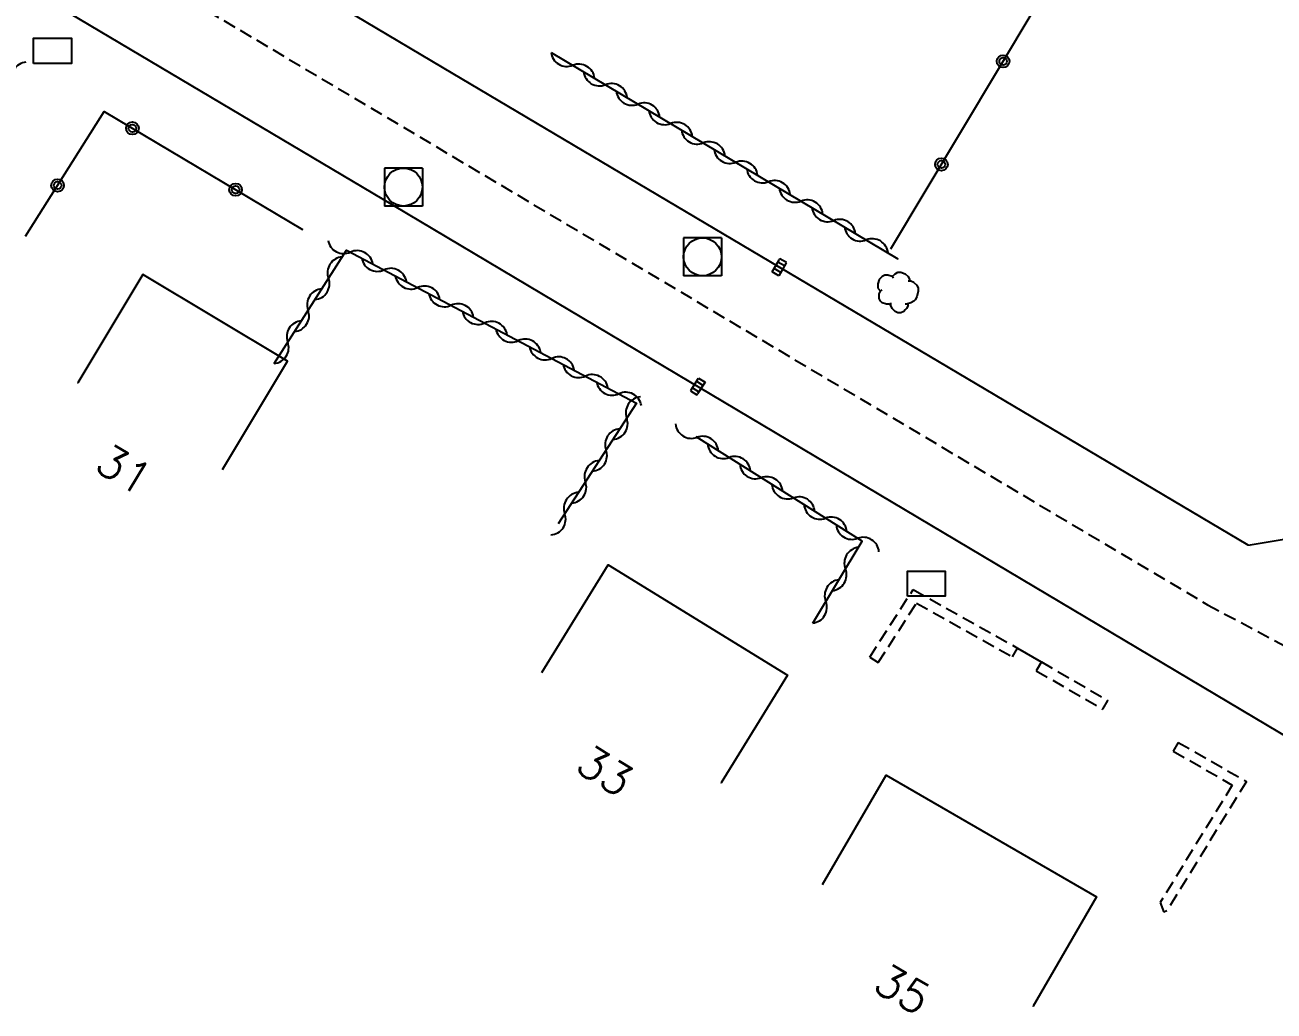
# Model space of a CAD drawing. Header units: millimetres. Extents: x 114000 to 119599, y 120000 to 124063.
# Drawn here: x 114859.5 to 114908.87, y 120312.23 to 120351.22 of the extents above; entities that cross this region are included whole.
import ezdxf
from ezdxf.enums import TextEntityAlignment as Align

# ---------------------------------------------------------------- set-up
doc = ezdxf.new("R2010")
doc.units = ezdxf.units.MM
doc.linetypes.add('DASHED', pattern=[0.75, 0.5, -0.25])
doc.layers.get('0').update_dxf_attribs({"linetype": 'CONTINUOUS'})
for name, color, linetype in [('W0001', 6, 'DASHED'), ('W0008', 7, 'CONTINUOUS'), ('W0100', 7, 'CONTINUOUS'), ('W0105', 7, 'CONTINUOUS'), ('W0112', 1, 'DASHED'), ('W0300', 7, 'CONTINUOUS'), ('W0310', 3, 'CONTINUOUS'), ('W0322', 7, 'CONTINUOUS'), ('W0400', 7, 'CONTINUOUS'), ('W0420', 7, 'CONTINUOUS'), ('W0991', 7, 'CONTINUOUS'), ('W1471', 7, 'CONTINUOUS')]:
    doc.layers.add(name, color=color, linetype=linetype)
doc.styles.get("Standard").update_dxf_attribs({"font": 'romans.shx', "width": 0.85})

# ---------------------------------------------------------------- blocks, each defined once
blk = doc.blocks.new('T1471')
at = {"color": 0, "linetype": 'Continuous', "flags": 128}
blk.add_lwpolyline([(-0.75, -0.5), (-0.75, 0.5), (0.75, 0.5), (0.75, -0.5), (-0.75, -0.5)], dxfattribs=at)
blk = doc.blocks.new('T420')
for p, q in [((0.75, 0.75), (-0.75, 0.75)), ((-0.75, 0.75), (-0.75, -0.75)), ((0.75, 0.75), (0.75, -0.75)), ((0.75, -0.75), (-0.75, -0.75))]:
    blk.add_line(p, q)
blk.add_ellipse((0, 0), major_axis=(-0.53, 0.53), ratio=1, start_param=3.926991, end_param=10.210176)
blk = doc.blocks.new('T400')
for p, q in [((-0.15, 0.3), (0.15, 0.3)), ((-0.15, -0.25), (-0.15, 0.3)), ((-0.15, 0.15), (0.15, 0.15)), ((-0.15, 0), (0.15, 0)), ((0.15, 0.3), (0.15, -0.25)), ((-0.15, -0.15), (0.15, -0.15)), ((-0.15, -0.25), (-0.15, -0.3)), ((-0.15, -0.3), (0.15, -0.3)), ((0.15, -0.3), (0.15, -0.25))]:
    blk.add_line(p, q)
blk = doc.blocks.new('T300')
for p, q in [((-0.8, 0.514), (-0.857, 0.343)), ((-0.686, 0.629), (-0.8, 0.514)), ((-0.571, 0.686), (-0.686, 0.629)), ((-0.457, 0.686), (-0.571, 0.686)), ((-0.286, 0.629), (-0.457, 0.686)), ((-0.286, 0.629), (-0.171, 0.743)), ((-0.229, 0.571), (-0.286, 0.629)), ((-0.171, 0.743), (-0.057, 0.8)), ((-0.057, 0.8), (0.057, 0.8)), ((0.057, 0.8), (0.229, 0.743)), ((0.229, 0.743), (0.343, 0.629)), ((0.343, 0.629), (0.4, 0.514)), ((0.4, 0.514), (0.4, 0.457)), ((-0.857, 0.343), (-0.857, 0.171)), ((-0.857, 0.171), (-0.743, 0.057)), ((-0.8, -0.057), (-0.743, 0.057)), ((-0.743, 0.057), (-0.686, 0.114)), ((0.457, 0.457), (0.343, 0.457)), ((0.571, 0.4), (0.457, 0.457)), ((0.571, 0.4), (0.686, 0.286)), ((0.686, 0.286), (0.743, 0.171)), ((0.743, 0.057), (0.686, -0.171)), ((0.743, 0.171), (0.743, 0.057)), ((-0.8, -0.171), (-0.8, -0.057)), ((-0.8, -0.229), (-0.8, -0.171)), ((-0.743, -0.343), (-0.8, -0.229)), ((-0.686, -0.4), (-0.743, -0.343)), ((-0.514, -0.457), (-0.686, -0.4)), ((-0.4, -0.457), (-0.514, -0.457)), ((-0.4, -0.457), (-0.343, -0.457)), ((-0.343, -0.457), (-0.343, -0.4)), ((-0.343, -0.514), (-0.343, -0.457)), ((0.286, -0.457), (0.229, -0.457)), ((0.457, -0.4), (0.286, -0.457)), ((0.343, -0.514), (0.343, -0.457)), ((0.571, -0.343), (0.457, -0.4)), ((0.629, -0.286), (0.571, -0.343)), ((0.686, -0.171), (0.629, -0.286)), ((-0.286, -0.629), (-0.343, -0.514)), ((-0.171, -0.743), (-0.286, -0.629)), ((-0.057, -0.8), (-0.171, -0.743)), ((0.057, -0.8), (-0.057, -0.8)), ((0.171, -0.743), (0.057, -0.8)), ((0.229, -0.686), (0.171, -0.743)), ((0.286, -0.629), (0.229, -0.686)), ((0.343, -0.514), (0.286, -0.629))]:
    blk.add_line(p, q)
blk = doc.blocks.new('t322o')
at = {"color": 0, "linetype": 'Continuous'}
for radius in [0.25, 0.15]:
    blk.add_circle((0, 0), radius, dxfattribs=at)
blk = doc.blocks.new('t310o')
at = {"color": 0, "linetype": 'Continuous'}
for centre, start, end in [((-0.5, 0.375), 216.8699, 323.1304), ((0.5, -0.375), 36.8699, 143.1303)]:
    blk.add_arc(centre, 0.625, start, end, dxfattribs=at)

msp = doc.modelspace()

# ---------------------------------------------------------------- linework, layer by layer
at = {"layer": 'W0001'}
msp.add_lwpolyline([(114775.802, 120405.787), (114906.242, 120328.29), (114924.054, 120318.803)], dxfattribs=at)
at = {"layer": 'W0008'}
for points in [[(114777.176, 120408.277), (114782.376, 120405.193), (114784.317, 120404.019), (114795.394, 120397.472), (114799.538, 120395.001), (114820.002, 120382.838), (114820.461, 120382.557), (114823.457, 120380.759), (114854.416, 120362.371), (114854.851, 120362.105), (114875.981, 120349.554), (114907.833, 120330.657), (114907.927, 120330.649)], [(114774.428, 120403.297), (114780.684, 120399.588), (114781.728, 120398.987), (114801.135, 120387.465), (114816.718, 120378.151), (114817.088, 120377.954), (114834.126, 120367.815), (114851.288, 120357.634), (114851.655, 120357.39), (114874.028, 120344.109), (114885.809, 120337.098), (114886.092, 120336.92), (114909.086, 120323.236), (114921.485, 120315.867), (114922.085, 120315.523), (114926.023, 120322.083), (114925.428, 120322.439), (114910.927, 120331.146), (114907.928, 120330.648)]]:
    msp.add_lwpolyline(points, dxfattribs=at)
at = {"layer": 'W0100'}
for points in [[(114867.303, 120333.637), (114869.872, 120337.927), (114864.158, 120341.35), (114861.589, 120337.06), (114861.589, 120337.06), (114861.589, 120337.06), (114861.589, 120337.06), (114861.589, 120337.06), (114861.589, 120337.06), (114861.589, 120337.06), (114861.589, 120337.06), (114861.589, 120337.06), (114861.589, 120337.06), (114861.589, 120337.06), (114861.589, 120337.06), (114861.589, 120337.06), (114861.589, 120337.06), (114861.589, 120337.06), (114861.589, 120337.06), (114861.589, 120337.06), (114861.589, 120337.06), (114861.589, 120337.06), (114861.589, 120337.06), (114861.589, 120337.06), (114861.589, 120337.06), (114861.589, 120337.06), (114861.589, 120337.06), (114861.589, 120337.06), (114861.589, 120337.06), (114861.589, 120337.06), (114861.589, 120337.06), (114861.589, 120337.06), (114861.589, 120337.06), (114861.589, 120337.06), (114861.589, 120337.06), (114861.589, 120337.06), (114861.589, 120337.06), (114861.589, 120337.06), (114861.589, 120337.06), (114861.589, 120337.06), (114861.589, 120337.06), (114861.589, 120337.06), (114861.589, 120337.06), (114861.589, 120337.06), (114861.589, 120337.06), (114861.589, 120337.06), (114861.589, 120337.06), (114861.589, 120337.06), (114861.589, 120337.06), (114861.589, 120337.06), (114861.589, 120337.06), (114861.589, 120337.06), (114861.589, 120337.06), (114861.589, 120337.06), (114861.589, 120337.06), (114861.589, 120337.06), (114861.589, 120337.06), (114861.589, 120337.06), (114861.589, 120337.06), (114861.589, 120337.06), (114861.589, 120337.06), (114861.589, 120337.06), (114861.589, 120337.06), (114861.589, 120337.06), (114861.589, 120337.06), (114861.589, 120337.06), (114861.589, 120337.06), (114861.589, 120337.06), (114861.589, 120337.06), (114861.589, 120337.06), (114861.589, 120337.06), (114861.589, 120337.06), (114861.589, 120337.06), (114861.589, 120337.06), (114861.589, 120337.06), (114861.589, 120337.06), (114861.589, 120337.06), (114861.589, 120337.06), (114861.589, 120337.06), (114861.589, 120337.06), (114861.589, 120337.06), (114861.589, 120337.06), (114861.589, 120337.06), (114861.589, 120337.06), (114861.589, 120337.06), (114861.589, 120337.06), (114861.589, 120337.06), (114861.589, 120337.06), (114861.589, 120337.06), (114861.589, 120337.06), (114861.589, 120337.06), (114861.589, 120337.06), (114861.589, 120337.06), (114861.589, 120337.06), (114861.589, 120337.06), (114861.589, 120337.06), (114861.589, 120337.06), (114861.589, 120337.06), (114861.589, 120337.06), (114861.589, 120337.06), (114861.589, 120337.06), (114861.589, 120337.06), (114861.589, 120337.06), (114861.589, 120337.06), (114861.589, 120337.06), (114861.589, 120337.06), (114861.589, 120337.06), (114861.589, 120337.06), (114861.589, 120337.06), (114861.589, 120337.06), (114861.589, 120337.06), (114861.589, 120337.06), (114861.589, 120337.06), (114861.589, 120337.06), (114861.589, 120337.06), (114861.589, 120337.06), (114861.589, 120337.06), (114861.589, 120337.06), (114861.589, 120337.06), (114861.589, 120337.06)], [(114879.928, 120325.619), (114882.552, 120329.875), (114889.638, 120325.505), (114887.013, 120321.249), (114887.013, 120321.249), (114887.013, 120321.249), (114887.013, 120321.249), (114887.013, 120321.249), (114887.013, 120321.249), (114887.013, 120321.249), (114887.013, 120321.249), (114887.013, 120321.249), (114887.013, 120321.249), (114887.013, 120321.249), (114887.013, 120321.249), (114887.013, 120321.249), (114887.013, 120321.249), (114887.013, 120321.249), (114887.013, 120321.249), (114887.013, 120321.249), (114887.013, 120321.249), (114887.013, 120321.249), (114887.013, 120321.249), (114887.013, 120321.249), (114887.013, 120321.249), (114887.013, 120321.249), (114887.013, 120321.249), (114887.013, 120321.249), (114887.013, 120321.249), (114887.013, 120321.249), (114887.013, 120321.249), (114887.013, 120321.249), (114887.013, 120321.249), (114887.013, 120321.249), (114887.013, 120321.249), (114887.013, 120321.249), (114887.013, 120321.249), (114887.013, 120321.249), (114887.013, 120321.249), (114887.013, 120321.249), (114887.013, 120321.249), (114887.013, 120321.249), (114887.013, 120321.249), (114887.013, 120321.249), (114887.013, 120321.249), (114887.013, 120321.249), (114887.013, 120321.249), (114887.013, 120321.249), (114887.013, 120321.249), (114887.013, 120321.249), (114887.013, 120321.249), (114887.013, 120321.249), (114887.013, 120321.249), (114887.013, 120321.249), (114887.013, 120321.249), (114887.013, 120321.249), (114887.013, 120321.249), (114887.013, 120321.249), (114887.013, 120321.249), (114887.013, 120321.249), (114887.013, 120321.249), (114887.013, 120321.249), (114887.013, 120321.249), (114887.013, 120321.249), (114887.013, 120321.249), (114887.013, 120321.249), (114887.013, 120321.249), (114887.013, 120321.249), (114887.013, 120321.249), (114887.013, 120321.249), (114887.013, 120321.249), (114887.013, 120321.249), (114887.013, 120321.249), (114887.013, 120321.249), (114887.013, 120321.249), (114887.013, 120321.249), (114887.013, 120321.249), (114887.013, 120321.249), (114887.013, 120321.249), (114887.013, 120321.249), (114887.013, 120321.249), (114887.013, 120321.249), (114887.013, 120321.249), (114887.013, 120321.249), (114887.013, 120321.249), (114887.013, 120321.249), (114887.013, 120321.249), (114887.013, 120321.249), (114887.013, 120321.249), (114887.013, 120321.249), (114887.013, 120321.249), (114887.013, 120321.249), (114887.013, 120321.249), (114887.013, 120321.249), (114887.013, 120321.249), (114887.013, 120321.249), (114887.013, 120321.249), (114887.013, 120321.249), (114887.013, 120321.249), (114887.013, 120321.249), (114887.013, 120321.249), (114887.013, 120321.249), (114887.013, 120321.249), (114887.013, 120321.249), (114887.013, 120321.249), (114887.013, 120321.249), (114887.013, 120321.249), (114887.013, 120321.249), (114887.013, 120321.249), (114887.013, 120321.249), (114887.013, 120321.249), (114887.013, 120321.249), (114887.013, 120321.249), (114887.013, 120321.249), (114887.013, 120321.249), (114887.013, 120321.249), (114887.013, 120321.249), (114887.013, 120321.249), (114887.013, 120321.249), (114887.013, 120321.249)], [(114891.028, 120317.233), (114893.535, 120321.559), (114901.854, 120316.739), (114899.348, 120312.413), (114899.348, 120312.413), (114899.348, 120312.413), (114899.348, 120312.413), (114899.348, 120312.413), (114899.348, 120312.413), (114899.348, 120312.413), (114899.348, 120312.413), (114899.348, 120312.413), (114899.348, 120312.413), (114899.348, 120312.413), (114899.348, 120312.413), (114899.348, 120312.413), (114899.348, 120312.413), (114899.348, 120312.413), (114899.348, 120312.413), (114899.348, 120312.413), (114899.348, 120312.413), (114899.348, 120312.413), (114899.348, 120312.413), (114899.348, 120312.413), (114899.348, 120312.413), (114899.348, 120312.413), (114899.348, 120312.413), (114899.348, 120312.413), (114899.348, 120312.413), (114899.348, 120312.413), (114899.348, 120312.413), (114899.348, 120312.413), (114899.348, 120312.413), (114899.348, 120312.413), (114899.348, 120312.413), (114899.348, 120312.413), (114899.348, 120312.413), (114899.348, 120312.413), (114899.348, 120312.413), (114899.348, 120312.413), (114899.348, 120312.413), (114899.348, 120312.413), (114899.348, 120312.413), (114899.348, 120312.413), (114899.348, 120312.413), (114899.348, 120312.413), (114899.348, 120312.413), (114899.348, 120312.413), (114899.348, 120312.413), (114899.348, 120312.413), (114899.348, 120312.413), (114899.348, 120312.413), (114899.348, 120312.413), (114899.348, 120312.413), (114899.348, 120312.413), (114899.348, 120312.413), (114899.348, 120312.413), (114899.348, 120312.413), (114899.348, 120312.413), (114899.348, 120312.413), (114899.348, 120312.413), (114899.348, 120312.413), (114899.348, 120312.413), (114899.348, 120312.413), (114899.348, 120312.413), (114899.348, 120312.413), (114899.348, 120312.413), (114899.348, 120312.413), (114899.348, 120312.413), (114899.348, 120312.413), (114899.348, 120312.413), (114899.348, 120312.413), (114899.348, 120312.413), (114899.348, 120312.413), (114899.348, 120312.413), (114899.348, 120312.413), (114899.348, 120312.413), (114899.348, 120312.413), (114899.348, 120312.413), (114899.348, 120312.413), (114899.348, 120312.413), (114899.348, 120312.413), (114899.348, 120312.413), (114899.348, 120312.413), (114899.348, 120312.413), (114899.348, 120312.413), (114899.348, 120312.413), (114899.348, 120312.413), (114899.348, 120312.413), (114899.348, 120312.413), (114899.348, 120312.413), (114899.348, 120312.413), (114899.348, 120312.413), (114899.348, 120312.413), (114899.348, 120312.413), (114899.348, 120312.413), (114899.348, 120312.413), (114899.348, 120312.413), (114899.348, 120312.413), (114899.348, 120312.413), (114899.348, 120312.413), (114899.348, 120312.413), (114899.348, 120312.413), (114899.348, 120312.413), (114899.348, 120312.413), (114899.348, 120312.413), (114899.348, 120312.413), (114899.348, 120312.413), (114899.348, 120312.413), (114899.348, 120312.413), (114899.348, 120312.413), (114899.348, 120312.413), (114899.348, 120312.413), (114899.348, 120312.413), (114899.348, 120312.413), (114899.348, 120312.413), (114899.348, 120312.413), (114899.348, 120312.413), (114899.348, 120312.413), (114899.348, 120312.413)]]:
    msp.add_lwpolyline(points, dxfattribs=at)
at = {"layer": 'W0105'}
msp.add_line((114898.733, 120326.578), (114899.672, 120326.03), dxfattribs=at)
at = {"layer": 'W0112'}
for points in [[(114892.887, 120326.219), (114894.604, 120328.89), (114898.733, 120326.578), (114898.733, 120326.578), (114898.733, 120326.578), (114898.733, 120326.578), (114898.733, 120326.578), (114898.733, 120326.578), (114898.733, 120326.578), (114898.733, 120326.578), (114898.733, 120326.578), (114898.733, 120326.578), (114898.733, 120326.578), (114898.733, 120326.578), (114898.733, 120326.578), (114898.733, 120326.578), (114898.733, 120326.578), (114898.733, 120326.578), (114898.733, 120326.578), (114898.733, 120326.578), (114898.733, 120326.578), (114898.733, 120326.578), (114898.733, 120326.578), (114898.733, 120326.578), (114898.733, 120326.578), (114898.733, 120326.578), (114898.733, 120326.578), (114898.733, 120326.578), (114898.733, 120326.578), (114898.733, 120326.578), (114898.733, 120326.578), (114898.733, 120326.578), (114898.733, 120326.578), (114898.733, 120326.578), (114898.733, 120326.578), (114898.733, 120326.578), (114898.733, 120326.578), (114898.733, 120326.578), (114898.733, 120326.578), (114898.733, 120326.578), (114898.733, 120326.578), (114898.733, 120326.578), (114898.733, 120326.578), (114898.733, 120326.578), (114898.733, 120326.578), (114898.733, 120326.578), (114898.733, 120326.578), (114898.733, 120326.578), (114898.733, 120326.578), (114898.733, 120326.578), (114898.733, 120326.578), (114898.733, 120326.578), (114898.733, 120326.578), (114898.733, 120326.578), (114898.733, 120326.578), (114898.733, 120326.578), (114898.733, 120326.578), (114898.733, 120326.578), (114898.733, 120326.578), (114898.733, 120326.578), (114898.733, 120326.578), (114898.733, 120326.578), (114898.733, 120326.578), (114898.733, 120326.578), (114898.733, 120326.578), (114898.733, 120326.578), (114898.733, 120326.578), (114898.733, 120326.578), (114898.733, 120326.578), (114898.733, 120326.578), (114898.733, 120326.578), (114898.733, 120326.578), (114898.733, 120326.578), (114898.733, 120326.578), (114898.733, 120326.578), (114898.733, 120326.578), (114898.733, 120326.578), (114898.733, 120326.578), (114898.733, 120326.578), (114898.733, 120326.578), (114898.733, 120326.578), (114898.733, 120326.578), (114898.733, 120326.578), (114898.733, 120326.578), (114898.733, 120326.578), (114898.733, 120326.578), (114898.733, 120326.578), (114898.733, 120326.578), (114898.733, 120326.578), (114898.733, 120326.578), (114898.733, 120326.578), (114898.733, 120326.578), (114898.733, 120326.578), (114898.733, 120326.578), (114898.733, 120326.578), (114898.733, 120326.578), (114898.733, 120326.578), (114898.733, 120326.578), (114898.733, 120326.578), (114898.733, 120326.578), (114898.733, 120326.578), (114898.733, 120326.578), (114898.733, 120326.578), (114898.733, 120326.578), (114898.733, 120326.578), (114898.733, 120326.578), (114898.733, 120326.578), (114898.733, 120326.578), (114898.733, 120326.578), (114898.733, 120326.578), (114898.733, 120326.578), (114898.733, 120326.578), (114898.733, 120326.578), (114898.733, 120326.578), (114898.733, 120326.578), (114898.733, 120326.578), (114898.733, 120326.578), (114898.733, 120326.578), (114898.733, 120326.578), (114898.733, 120326.578)], [(114892.887, 120326.219), (114893.223, 120326.003), (114894.737, 120328.357), (114898.537, 120326.229), (114898.733, 120326.578), (114898.733, 120326.578), (114898.733, 120326.578), (114898.733, 120326.578), (114898.733, 120326.578), (114898.733, 120326.578), (114898.733, 120326.578), (114898.733, 120326.578), (114898.733, 120326.578), (114898.733, 120326.578), (114898.733, 120326.578), (114898.733, 120326.578), (114898.733, 120326.578), (114898.733, 120326.578), (114898.733, 120326.578), (114898.733, 120326.578), (114898.733, 120326.578), (114898.733, 120326.578), (114898.733, 120326.578), (114898.733, 120326.578), (114898.733, 120326.578), (114898.733, 120326.578), (114898.733, 120326.578), (114898.733, 120326.578), (114898.733, 120326.578), (114898.733, 120326.578), (114898.733, 120326.578), (114898.733, 120326.578), (114898.733, 120326.578), (114898.733, 120326.578), (114898.733, 120326.578), (114898.733, 120326.578), (114898.733, 120326.578), (114898.733, 120326.578), (114898.733, 120326.578), (114898.733, 120326.578), (114898.733, 120326.578), (114898.733, 120326.578), (114898.733, 120326.578), (114898.733, 120326.578), (114898.733, 120326.578), (114898.733, 120326.578), (114898.733, 120326.578), (114898.733, 120326.578), (114898.733, 120326.578), (114898.733, 120326.578), (114898.733, 120326.578), (114898.733, 120326.578), (114898.733, 120326.578), (114898.733, 120326.578), (114898.733, 120326.578), (114898.733, 120326.578), (114898.733, 120326.578), (114898.733, 120326.578), (114898.733, 120326.578), (114898.733, 120326.578), (114898.733, 120326.578), (114898.733, 120326.578), (114898.733, 120326.578), (114898.733, 120326.578), (114898.733, 120326.578), (114898.733, 120326.578), (114898.733, 120326.578), (114898.733, 120326.578), (114898.733, 120326.578), (114898.733, 120326.578), (114898.733, 120326.578), (114898.733, 120326.578), (114898.733, 120326.578), (114898.733, 120326.578), (114898.733, 120326.578), (114898.733, 120326.578), (114898.733, 120326.578), (114898.733, 120326.578), (114898.733, 120326.578), (114898.733, 120326.578), (114898.733, 120326.578), (114898.733, 120326.578), (114898.733, 120326.578), (114898.733, 120326.578), (114898.733, 120326.578), (114898.733, 120326.578), (114898.733, 120326.578), (114898.733, 120326.578), (114898.733, 120326.578), (114898.733, 120326.578), (114898.733, 120326.578), (114898.733, 120326.578), (114898.733, 120326.578), (114898.733, 120326.578), (114898.733, 120326.578), (114898.733, 120326.578), (114898.733, 120326.578), (114898.733, 120326.578), (114898.733, 120326.578), (114898.733, 120326.578), (114898.733, 120326.578), (114898.733, 120326.578), (114898.733, 120326.578), (114898.733, 120326.578), (114898.733, 120326.578), (114898.733, 120326.578), (114898.733, 120326.578), (114898.733, 120326.578), (114898.733, 120326.578), (114898.733, 120326.578), (114898.733, 120326.578), (114898.733, 120326.578), (114898.733, 120326.578), (114898.733, 120326.578), (114898.733, 120326.578), (114898.733, 120326.578), (114898.733, 120326.578), (114898.733, 120326.578), (114898.733, 120326.578), (114898.733, 120326.578)], [(114899.673, 120326.031), (114899.473, 120325.685), (114902.099, 120324.164), (114902.3, 120324.51), (114902.3, 120324.51), (114902.3, 120324.51), (114902.3, 120324.51), (114902.3, 120324.51), (114902.3, 120324.51), (114902.3, 120324.51), (114902.3, 120324.51), (114902.3, 120324.51), (114902.3, 120324.51), (114902.3, 120324.51), (114902.3, 120324.51), (114902.3, 120324.51), (114902.3, 120324.51), (114902.3, 120324.51), (114902.3, 120324.51), (114902.3, 120324.51), (114902.3, 120324.51), (114902.3, 120324.51), (114902.3, 120324.51), (114902.3, 120324.51), (114902.3, 120324.51), (114902.3, 120324.51), (114902.3, 120324.51), (114902.3, 120324.51), (114902.3, 120324.51), (114902.3, 120324.51), (114902.3, 120324.51), (114902.3, 120324.51), (114902.3, 120324.51), (114902.3, 120324.51), (114902.3, 120324.51), (114902.3, 120324.51), (114902.3, 120324.51), (114902.3, 120324.51), (114902.3, 120324.51), (114902.3, 120324.51), (114902.3, 120324.51), (114902.3, 120324.51), (114902.3, 120324.51), (114902.3, 120324.51), (114902.3, 120324.51), (114902.3, 120324.51), (114902.3, 120324.51), (114902.3, 120324.51), (114902.3, 120324.51), (114902.3, 120324.51), (114902.3, 120324.51), (114902.3, 120324.51), (114902.3, 120324.51), (114902.3, 120324.51), (114902.3, 120324.51), (114902.3, 120324.51), (114902.3, 120324.51), (114902.3, 120324.51), (114902.3, 120324.51), (114902.3, 120324.51), (114902.3, 120324.51), (114902.3, 120324.51), (114902.3, 120324.51), (114902.3, 120324.51), (114902.3, 120324.51), (114902.3, 120324.51), (114902.3, 120324.51), (114902.3, 120324.51), (114902.3, 120324.51), (114902.3, 120324.51), (114902.3, 120324.51), (114902.3, 120324.51), (114902.3, 120324.51), (114902.3, 120324.51), (114902.3, 120324.51), (114902.3, 120324.51), (114902.3, 120324.51), (114902.3, 120324.51), (114902.3, 120324.51), (114902.3, 120324.51), (114902.3, 120324.51), (114902.3, 120324.51), (114902.3, 120324.51), (114902.3, 120324.51), (114902.3, 120324.51), (114902.3, 120324.51), (114902.3, 120324.51), (114902.3, 120324.51), (114902.3, 120324.51), (114902.3, 120324.51), (114902.3, 120324.51), (114902.3, 120324.51), (114902.3, 120324.51), (114902.3, 120324.51), (114902.3, 120324.51), (114902.3, 120324.51), (114902.3, 120324.51), (114902.3, 120324.51), (114902.3, 120324.51), (114902.3, 120324.51), (114902.3, 120324.51), (114902.3, 120324.51), (114902.3, 120324.51), (114902.3, 120324.51), (114902.3, 120324.51), (114902.3, 120324.51), (114902.3, 120324.51), (114902.3, 120324.51), (114902.3, 120324.51), (114902.3, 120324.51), (114902.3, 120324.51), (114902.3, 120324.51), (114902.3, 120324.51), (114902.3, 120324.51), (114902.3, 120324.51), (114902.3, 120324.51), (114902.3, 120324.51), (114902.3, 120324.51), (114902.3, 120324.51), (114902.3, 120324.51)], [(114899.673, 120326.031), (114902.3, 120324.51), (114902.3, 120324.51), (114902.3, 120324.51), (114902.3, 120324.51), (114902.3, 120324.51), (114902.3, 120324.51), (114902.3, 120324.51), (114902.3, 120324.51), (114902.3, 120324.51), (114902.3, 120324.51), (114902.3, 120324.51), (114902.3, 120324.51), (114902.3, 120324.51), (114902.3, 120324.51), (114902.3, 120324.51), (114902.3, 120324.51), (114902.3, 120324.51), (114902.3, 120324.51), (114902.3, 120324.51), (114902.3, 120324.51), (114902.3, 120324.51), (114902.3, 120324.51), (114902.3, 120324.51), (114902.3, 120324.51), (114902.3, 120324.51), (114902.3, 120324.51), (114902.3, 120324.51), (114902.3, 120324.51), (114902.3, 120324.51), (114902.3, 120324.51), (114902.3, 120324.51), (114902.3, 120324.51), (114902.3, 120324.51), (114902.3, 120324.51), (114902.3, 120324.51), (114902.3, 120324.51), (114902.3, 120324.51), (114902.3, 120324.51), (114902.3, 120324.51), (114902.3, 120324.51), (114902.3, 120324.51), (114902.3, 120324.51), (114902.3, 120324.51), (114902.3, 120324.51), (114902.3, 120324.51), (114902.3, 120324.51), (114902.3, 120324.51), (114902.3, 120324.51), (114902.3, 120324.51), (114902.3, 120324.51), (114902.3, 120324.51), (114902.3, 120324.51), (114902.3, 120324.51), (114902.3, 120324.51), (114902.3, 120324.51), (114902.3, 120324.51), (114902.3, 120324.51), (114902.3, 120324.51), (114902.3, 120324.51), (114902.3, 120324.51), (114902.3, 120324.51), (114902.3, 120324.51), (114902.3, 120324.51), (114902.3, 120324.51), (114902.3, 120324.51), (114902.3, 120324.51), (114902.3, 120324.51), (114902.3, 120324.51), (114902.3, 120324.51), (114902.3, 120324.51), (114902.3, 120324.51), (114902.3, 120324.51), (114902.3, 120324.51), (114902.3, 120324.51), (114902.3, 120324.51), (114902.3, 120324.51), (114902.3, 120324.51), (114902.3, 120324.51), (114902.3, 120324.51), (114902.3, 120324.51), (114902.3, 120324.51), (114902.3, 120324.51), (114902.3, 120324.51), (114902.3, 120324.51), (114902.3, 120324.51), (114902.3, 120324.51), (114902.3, 120324.51), (114902.3, 120324.51), (114902.3, 120324.51), (114902.3, 120324.51), (114902.3, 120324.51), (114902.3, 120324.51), (114902.3, 120324.51), (114902.3, 120324.51), (114902.3, 120324.51), (114902.3, 120324.51), (114902.3, 120324.51), (114902.3, 120324.51), (114902.3, 120324.51), (114902.3, 120324.51), (114902.3, 120324.51), (114902.3, 120324.51), (114902.3, 120324.51), (114902.3, 120324.51), (114902.3, 120324.51), (114902.3, 120324.51), (114902.3, 120324.51), (114902.3, 120324.51), (114902.3, 120324.51), (114902.3, 120324.51), (114902.3, 120324.51), (114902.3, 120324.51), (114902.3, 120324.51), (114902.3, 120324.51), (114902.3, 120324.51), (114902.3, 120324.51), (114902.3, 120324.51), (114902.3, 120324.51), (114902.3, 120324.51)], [(114905.086, 120322.851), (114904.887, 120322.504), (114907.222, 120321.163), (114904.365, 120316.512), (114904.51, 120316.139), (114904.51, 120316.139), (114904.51, 120316.139), (114904.51, 120316.139), (114904.51, 120316.139), (114904.51, 120316.139), (114904.51, 120316.139), (114904.51, 120316.139), (114904.51, 120316.139), (114904.51, 120316.139), (114904.51, 120316.139), (114904.51, 120316.139), (114904.51, 120316.139), (114904.51, 120316.139), (114904.51, 120316.139), (114904.51, 120316.139), (114904.51, 120316.139), (114904.51, 120316.139), (114904.51, 120316.139), (114904.51, 120316.139), (114904.51, 120316.139), (114904.51, 120316.139), (114904.51, 120316.139), (114904.51, 120316.139), (114904.51, 120316.139), (114904.51, 120316.139), (114904.51, 120316.139), (114904.51, 120316.139), (114904.51, 120316.139), (114904.51, 120316.139), (114904.51, 120316.139), (114904.51, 120316.139), (114904.51, 120316.139), (114904.51, 120316.139), (114904.51, 120316.139), (114904.51, 120316.139), (114904.51, 120316.139), (114904.51, 120316.139), (114904.51, 120316.139), (114904.51, 120316.139), (114904.51, 120316.139), (114904.51, 120316.139), (114904.51, 120316.139), (114904.51, 120316.139), (114904.51, 120316.139), (114904.51, 120316.139), (114904.51, 120316.139), (114904.51, 120316.139), (114904.51, 120316.139), (114904.51, 120316.139), (114904.51, 120316.139), (114904.51, 120316.139), (114904.51, 120316.139), (114904.51, 120316.139), (114904.51, 120316.139), (114904.51, 120316.139), (114904.51, 120316.139), (114904.51, 120316.139), (114904.51, 120316.139), (114904.51, 120316.139), (114904.51, 120316.139), (114904.51, 120316.139), (114904.51, 120316.139), (114904.51, 120316.139), (114904.51, 120316.139), (114904.51, 120316.139), (114904.51, 120316.139), (114904.51, 120316.139), (114904.51, 120316.139), (114904.51, 120316.139), (114904.51, 120316.139), (114904.51, 120316.139), (114904.51, 120316.139), (114904.51, 120316.139), (114904.51, 120316.139), (114904.51, 120316.139), (114904.51, 120316.139), (114904.51, 120316.139), (114904.51, 120316.139), (114904.51, 120316.139), (114904.51, 120316.139), (114904.51, 120316.139), (114904.51, 120316.139), (114904.51, 120316.139), (114904.51, 120316.139), (114904.51, 120316.139), (114904.51, 120316.139), (114904.51, 120316.139), (114904.51, 120316.139), (114904.51, 120316.139), (114904.51, 120316.139), (114904.51, 120316.139), (114904.51, 120316.139), (114904.51, 120316.139), (114904.51, 120316.139), (114904.51, 120316.139), (114904.51, 120316.139), (114904.51, 120316.139), (114904.51, 120316.139), (114904.51, 120316.139), (114904.51, 120316.139), (114904.51, 120316.139), (114904.51, 120316.139), (114904.51, 120316.139), (114904.51, 120316.139), (114904.51, 120316.139), (114904.51, 120316.139), (114904.51, 120316.139), (114904.51, 120316.139), (114904.51, 120316.139), (114904.51, 120316.139), (114904.51, 120316.139), (114904.51, 120316.139), (114904.51, 120316.139), (114904.51, 120316.139), (114904.51, 120316.139)], [(114905.086, 120322.851), (114907.778, 120321.304), (114904.633, 120316.184), (114904.51, 120316.139), (114904.51, 120316.139), (114904.51, 120316.139), (114904.51, 120316.139), (114904.51, 120316.139), (114904.51, 120316.139), (114904.51, 120316.139), (114904.51, 120316.139), (114904.51, 120316.139), (114904.51, 120316.139), (114904.51, 120316.139), (114904.51, 120316.139), (114904.51, 120316.139), (114904.51, 120316.139), (114904.51, 120316.139), (114904.51, 120316.139), (114904.51, 120316.139), (114904.51, 120316.139), (114904.51, 120316.139), (114904.51, 120316.139), (114904.51, 120316.139), (114904.51, 120316.139), (114904.51, 120316.139), (114904.51, 120316.139), (114904.51, 120316.139), (114904.51, 120316.139), (114904.51, 120316.139), (114904.51, 120316.139), (114904.51, 120316.139), (114904.51, 120316.139), (114904.51, 120316.139), (114904.51, 120316.139), (114904.51, 120316.139), (114904.51, 120316.139), (114904.51, 120316.139), (114904.51, 120316.139), (114904.51, 120316.139), (114904.51, 120316.139), (114904.51, 120316.139), (114904.51, 120316.139), (114904.51, 120316.139), (114904.51, 120316.139), (114904.51, 120316.139), (114904.51, 120316.139), (114904.51, 120316.139), (114904.51, 120316.139), (114904.51, 120316.139), (114904.51, 120316.139), (114904.51, 120316.139), (114904.51, 120316.139), (114904.51, 120316.139), (114904.51, 120316.139), (114904.51, 120316.139), (114904.51, 120316.139), (114904.51, 120316.139), (114904.51, 120316.139), (114904.51, 120316.139), (114904.51, 120316.139), (114904.51, 120316.139), (114904.51, 120316.139), (114904.51, 120316.139), (114904.51, 120316.139), (114904.51, 120316.139), (114904.51, 120316.139), (114904.51, 120316.139), (114904.51, 120316.139), (114904.51, 120316.139), (114904.51, 120316.139), (114904.51, 120316.139), (114904.51, 120316.139), (114904.51, 120316.139), (114904.51, 120316.139), (114904.51, 120316.139), (114904.51, 120316.139), (114904.51, 120316.139), (114904.51, 120316.139), (114904.51, 120316.139), (114904.51, 120316.139), (114904.51, 120316.139), (114904.51, 120316.139), (114904.51, 120316.139), (114904.51, 120316.139), (114904.51, 120316.139), (114904.51, 120316.139), (114904.51, 120316.139), (114904.51, 120316.139), (114904.51, 120316.139), (114904.51, 120316.139), (114904.51, 120316.139), (114904.51, 120316.139), (114904.51, 120316.139), (114904.51, 120316.139), (114904.51, 120316.139), (114904.51, 120316.139), (114904.51, 120316.139), (114904.51, 120316.139), (114904.51, 120316.139), (114904.51, 120316.139), (114904.51, 120316.139), (114904.51, 120316.139), (114904.51, 120316.139), (114904.51, 120316.139), (114904.51, 120316.139), (114904.51, 120316.139), (114904.51, 120316.139), (114904.51, 120316.139), (114904.51, 120316.139), (114904.51, 120316.139), (114904.51, 120316.139), (114904.51, 120316.139), (114904.51, 120316.139), (114904.51, 120316.139), (114904.51, 120316.139), (114904.51, 120316.139), (114904.51, 120316.139), (114904.51, 120316.139), (114904.51, 120316.139)]]:
    msp.add_lwpolyline(points, dxfattribs=at)
at = {"layer": 'W0310'}
for points in [[(114880.293, 120350.133), (114894.005, 120341.972), (114894.005, 120341.972), (114894.005, 120341.972), (114894.005, 120341.972), (114894.005, 120341.972), (114894.005, 120341.972), (114894.005, 120341.972), (114894.005, 120341.972), (114894.005, 120341.972), (114894.005, 120341.972), (114894.005, 120341.972), (114894.005, 120341.972), (114894.005, 120341.972), (114894.005, 120341.972), (114894.005, 120341.972), (114894.005, 120341.972), (114894.005, 120341.972), (114894.005, 120341.972), (114894.005, 120341.972), (114894.005, 120341.972), (114894.005, 120341.972), (114894.005, 120341.972), (114894.005, 120341.972), (114894.005, 120341.972), (114894.005, 120341.972), (114894.005, 120341.972), (114894.005, 120341.972), (114894.005, 120341.972), (114894.005, 120341.972), (114894.005, 120341.972), (114894.005, 120341.972), (114894.005, 120341.972), (114894.005, 120341.972), (114894.005, 120341.972), (114894.005, 120341.972), (114894.005, 120341.972), (114894.005, 120341.972), (114894.005, 120341.972), (114894.005, 120341.972), (114894.005, 120341.972), (114894.005, 120341.972), (114894.005, 120341.972), (114894.005, 120341.972), (114894.005, 120341.972), (114894.005, 120341.972), (114894.005, 120341.972), (114894.005, 120341.972), (114894.005, 120341.972), (114894.005, 120341.972), (114894.005, 120341.972), (114894.005, 120341.972), (114894.005, 120341.972), (114894.005, 120341.972), (114894.005, 120341.972), (114894.005, 120341.972), (114894.005, 120341.972), (114894.005, 120341.972), (114894.005, 120341.972), (114894.005, 120341.972), (114894.005, 120341.972), (114894.005, 120341.972), (114894.005, 120341.972), (114894.005, 120341.972), (114894.005, 120341.972), (114894.005, 120341.972), (114894.005, 120341.972), (114894.005, 120341.972), (114894.005, 120341.972), (114894.005, 120341.972), (114894.005, 120341.972), (114894.005, 120341.972), (114894.005, 120341.972), (114894.005, 120341.972), (114894.005, 120341.972), (114894.005, 120341.972), (114894.005, 120341.972), (114894.005, 120341.972), (114894.005, 120341.972), (114894.005, 120341.972), (114894.005, 120341.972), (114894.005, 120341.972), (114894.005, 120341.972), (114894.005, 120341.972), (114894.005, 120341.972), (114894.005, 120341.972), (114894.005, 120341.972), (114894.005, 120341.972), (114894.005, 120341.972), (114894.005, 120341.972), (114894.005, 120341.972), (114894.005, 120341.972), (114894.005, 120341.972), (114894.005, 120341.972), (114894.005, 120341.972), (114894.005, 120341.972), (114894.005, 120341.972), (114894.005, 120341.972), (114894.005, 120341.972), (114894.005, 120341.972), (114894.005, 120341.972)], [(114869.344, 120337.83), (114869.344, 120337.83), (114869.344, 120337.83), (114869.344, 120337.83), (114869.344, 120337.83), (114869.344, 120337.83), (114869.344, 120337.83), (114869.344, 120337.83), (114869.344, 120337.83), (114869.344, 120337.83), (114869.344, 120337.83), (114869.344, 120337.83), (114869.344, 120337.83), (114869.344, 120337.83), (114869.344, 120337.83), (114869.344, 120337.83), (114869.344, 120337.83), (114872.206, 120342.317), (114883.672, 120336.268), (114880.567, 120331.485)], [(114894.005, 120341.972), (114894.005, 120341.972), (114894.005, 120341.972), (114894.005, 120341.972), (114894.005, 120341.972), (114894.005, 120341.972), (114894.005, 120341.972), (114894.005, 120341.972), (114894.005, 120341.972), (114894.005, 120341.972), (114894.005, 120341.972), (114894.005, 120341.972), (114894.005, 120341.972), (114894.005, 120341.972), (114894.005, 120341.972), (114894.005, 120341.972), (114894.005, 120341.972), (114894.005, 120341.972), (114894.005, 120341.972), (114894.005, 120341.972)], [(114869.344, 120337.83), (114869.344, 120337.83), (114869.344, 120337.83), (114869.344, 120337.83), (114869.344, 120337.83), (114869.344, 120337.83), (114869.344, 120337.83), (114869.344, 120337.83), (114869.344, 120337.83), (114869.344, 120337.83), (114869.344, 120337.83), (114869.344, 120337.83), (114869.344, 120337.83), (114869.344, 120337.83), (114869.344, 120337.83), (114869.344, 120337.83), (114869.344, 120337.83), (114869.344, 120337.83), (114869.344, 120337.83), (114869.344, 120337.83), (114869.344, 120337.83), (114869.344, 120337.83), (114869.344, 120337.83), (114869.344, 120337.83), (114869.344, 120337.83), (114869.344, 120337.83), (114869.344, 120337.83), (114869.344, 120337.83), (114869.344, 120337.83), (114869.344, 120337.83), (114869.344, 120337.83), (114869.344, 120337.83), (114869.344, 120337.83), (114869.344, 120337.83), (114869.344, 120337.83), (114869.344, 120337.83), (114869.344, 120337.83), (114869.344, 120337.83), (114869.344, 120337.83), (114869.344, 120337.83), (114869.344, 120337.83), (114869.344, 120337.83), (114869.344, 120337.83), (114869.344, 120337.83), (114869.344, 120337.83), (114869.344, 120337.83), (114869.344, 120337.83), (114869.344, 120337.83), (114869.344, 120337.83), (114869.344, 120337.83), (114869.344, 120337.83), (114869.344, 120337.83), (114869.344, 120337.83), (114869.344, 120337.83), (114869.344, 120337.83), (114869.344, 120337.83), (114869.344, 120337.83), (114869.344, 120337.83), (114869.344, 120337.83), (114869.344, 120337.83), (114869.344, 120337.83), (114869.344, 120337.83), (114869.344, 120337.83), (114869.344, 120337.83), (114869.344, 120337.83), (114869.344, 120337.83), (114869.344, 120337.83), (114869.344, 120337.83), (114869.344, 120337.83), (114869.344, 120337.83), (114869.344, 120337.83), (114869.344, 120337.83), (114869.344, 120337.83), (114869.344, 120337.83), (114869.344, 120337.83), (114869.344, 120337.83), (114869.344, 120337.83), (114869.344, 120337.83), (114869.344, 120337.83), (114869.344, 120337.83), (114869.344, 120337.83), (114869.344, 120337.83), (114869.344, 120337.83), (114869.344, 120337.83), (114869.344, 120337.83), (114869.344, 120337.83), (114869.344, 120337.83), (114869.344, 120337.83), (114869.344, 120337.83), (114869.344, 120337.83), (114869.344, 120337.83), (114869.344, 120337.83), (114869.344, 120337.83), (114869.344, 120337.83), (114869.344, 120337.83), (114869.344, 120337.83), (114869.344, 120337.83), (114869.344, 120337.83), (114869.344, 120337.83), (114869.344, 120337.83), (114869.344, 120337.83)], [(114890.634, 120327.567), (114892.593, 120330.801), (114886.025, 120334.933), (114886.025, 120334.933), (114886.025, 120334.933), (114886.025, 120334.933), (114886.025, 120334.933), (114886.025, 120334.933), (114886.025, 120334.933), (114886.025, 120334.933), (114886.025, 120334.933), (114886.025, 120334.933), (114886.025, 120334.933), (114886.025, 120334.933), (114886.025, 120334.933), (114886.025, 120334.933), (114886.025, 120334.933), (114886.025, 120334.933), (114886.025, 120334.933), (114886.025, 120334.933), (114886.025, 120334.933), (114886.025, 120334.933), (114886.025, 120334.933), (114886.025, 120334.933), (114886.025, 120334.933), (114886.025, 120334.933), (114886.025, 120334.933), (114886.025, 120334.933), (114886.025, 120334.933), (114886.025, 120334.933), (114886.025, 120334.933), (114886.025, 120334.933), (114886.025, 120334.933), (114886.025, 120334.933), (114886.025, 120334.933), (114886.025, 120334.933), (114886.025, 120334.933), (114886.025, 120334.933), (114886.025, 120334.933), (114886.025, 120334.933), (114886.025, 120334.933), (114886.025, 120334.933), (114886.025, 120334.933), (114886.025, 120334.933), (114886.025, 120334.933), (114886.025, 120334.933), (114886.025, 120334.933), (114886.025, 120334.933), (114886.025, 120334.933), (114886.025, 120334.933), (114886.025, 120334.933), (114886.025, 120334.933), (114886.025, 120334.933), (114886.025, 120334.933), (114886.025, 120334.933), (114886.025, 120334.933), (114886.025, 120334.933), (114886.025, 120334.933), (114886.025, 120334.933), (114886.025, 120334.933), (114886.025, 120334.933), (114886.025, 120334.933), (114886.025, 120334.933), (114886.025, 120334.933), (114886.025, 120334.933), (114886.025, 120334.933), (114886.025, 120334.933), (114886.025, 120334.933), (114886.025, 120334.933), (114886.025, 120334.933), (114886.025, 120334.933), (114886.025, 120334.933), (114886.025, 120334.933), (114886.025, 120334.933), (114886.025, 120334.933), (114886.025, 120334.933), (114886.025, 120334.933), (114886.025, 120334.933), (114886.025, 120334.933), (114886.025, 120334.933), (114886.025, 120334.933), (114886.025, 120334.933), (114886.025, 120334.933), (114886.025, 120334.933), (114886.025, 120334.933), (114886.025, 120334.933), (114886.025, 120334.933), (114886.025, 120334.933), (114886.025, 120334.933), (114886.025, 120334.933), (114886.025, 120334.933), (114886.025, 120334.933), (114886.025, 120334.933), (114886.025, 120334.933), (114886.025, 120334.933), (114886.025, 120334.933), (114886.025, 120334.933), (114886.025, 120334.933), (114886.025, 120334.933), (114886.025, 120334.933), (114886.025, 120334.933)], [(114886.025, 120334.933), (114886.025, 120334.933), (114886.025, 120334.933), (114886.025, 120334.933), (114886.025, 120334.933), (114886.025, 120334.933), (114886.025, 120334.933), (114886.025, 120334.933), (114886.025, 120334.933), (114886.025, 120334.933), (114886.025, 120334.933), (114886.025, 120334.933), (114886.025, 120334.933), (114886.025, 120334.933), (114886.025, 120334.933), (114886.025, 120334.933), (114886.025, 120334.933), (114886.025, 120334.933), (114886.025, 120334.933), (114886.025, 120334.933)]]:
    msp.add_lwpolyline(points, dxfattribs=at)
at = {"layer": 'W0322'}
for points in [[(114899.382, 120351.817), (114899.382, 120351.817), (114899.382, 120351.817), (114899.382, 120351.817), (114899.382, 120351.817), (114899.382, 120351.817), (114899.382, 120351.817), (114899.382, 120351.817), (114899.382, 120351.817), (114899.382, 120351.817), (114899.382, 120351.817), (114899.382, 120351.817), (114899.382, 120351.817), (114899.382, 120351.817), (114899.382, 120351.817), (114899.382, 120351.817), (114899.382, 120351.817), (114899.382, 120351.817), (114899.382, 120351.817), (114893.716, 120342.347)], [(114859.519, 120342.862), (114862.628, 120347.794), (114870.471, 120343.129), (114870.471, 120343.129), (114870.471, 120343.129), (114870.471, 120343.129), (114870.471, 120343.129), (114870.471, 120343.129), (114870.471, 120343.129), (114870.471, 120343.129), (114870.471, 120343.129), (114870.471, 120343.129), (114870.471, 120343.129), (114870.471, 120343.129), (114870.471, 120343.129), (114870.471, 120343.129), (114870.471, 120343.129), (114870.471, 120343.129), (114870.471, 120343.129), (114870.471, 120343.129), (114870.471, 120343.129), (114870.471, 120343.129), (114870.471, 120343.129), (114870.471, 120343.129), (114870.471, 120343.129), (114870.471, 120343.129), (114870.471, 120343.129), (114870.471, 120343.129), (114870.471, 120343.129), (114870.471, 120343.129), (114870.471, 120343.129), (114870.471, 120343.129), (114870.471, 120343.129), (114870.471, 120343.129), (114870.471, 120343.129), (114870.471, 120343.129), (114870.471, 120343.129), (114870.471, 120343.129), (114870.471, 120343.129), (114870.471, 120343.129), (114870.471, 120343.129), (114870.471, 120343.129), (114870.471, 120343.129), (114870.471, 120343.129), (114870.471, 120343.129), (114870.471, 120343.129), (114870.471, 120343.129), (114870.471, 120343.129), (114870.471, 120343.129), (114870.471, 120343.129), (114870.471, 120343.129), (114870.471, 120343.129), (114870.471, 120343.129), (114870.471, 120343.129), (114870.471, 120343.129), (114870.471, 120343.129), (114870.471, 120343.129), (114870.471, 120343.129), (114870.471, 120343.129), (114870.471, 120343.129), (114870.471, 120343.129), (114870.471, 120343.129), (114870.471, 120343.129), (114870.471, 120343.129), (114870.471, 120343.129), (114870.471, 120343.129), (114870.471, 120343.129), (114870.471, 120343.129), (114870.471, 120343.129), (114870.471, 120343.129), (114870.471, 120343.129), (114870.471, 120343.129), (114870.471, 120343.129), (114870.471, 120343.129), (114870.471, 120343.129), (114870.471, 120343.129), (114870.471, 120343.129), (114870.471, 120343.129), (114870.471, 120343.129), (114870.471, 120343.129), (114870.471, 120343.129), (114870.471, 120343.129), (114870.471, 120343.129), (114870.471, 120343.129), (114870.471, 120343.129), (114870.471, 120343.129), (114870.471, 120343.129), (114870.471, 120343.129), (114870.471, 120343.129), (114870.471, 120343.129), (114870.471, 120343.129), (114870.471, 120343.129), (114870.471, 120343.129), (114870.471, 120343.129), (114870.471, 120343.129), (114870.471, 120343.129), (114870.471, 120343.129), (114870.471, 120343.129), (114870.471, 120343.129), (114870.471, 120343.129), (114870.471, 120343.129)], [(114870.471, 120343.129), (114870.471, 120343.129), (114870.471, 120343.129), (114870.471, 120343.129), (114870.471, 120343.129), (114870.471, 120343.129), (114870.471, 120343.129), (114870.471, 120343.129), (114870.471, 120343.129), (114870.471, 120343.129), (114870.471, 120343.129), (114870.471, 120343.129), (114870.471, 120343.129), (114870.471, 120343.129), (114870.471, 120343.129), (114870.471, 120343.129), (114870.471, 120343.129), (114870.471, 120343.129), (114870.471, 120343.129), (114870.471, 120343.129)]]:
    msp.add_lwpolyline(points, dxfattribs=at)

# ---------------------------------------------------------------- block references
at = {"layer": 'W0300'}
msp.add_blockref('T300', (114894.061, 120340.636), dxfattribs=at)
at = {"layer": 'W0310'}
for p, rotation in [((114881.152, 120349.622), 329.2401353393707), ((114859.019, 120348.89), 58.9135699049154), ((114882.441, 120348.854), 329.2401353393707), ((114883.73, 120348.087), 329.2401353393707), ((114885.019, 120347.32), 329.2401353393707), ((114886.308, 120346.553), 329.2401353393707), ((114887.597, 120345.786), 329.2401353393707), ((114888.886, 120345.019), 329.2401353393707), ((114890.175, 120344.251), 329.2401353393707), ((114891.464, 120343.484), 329.2401353393707), ((114892.753, 120342.717), 329.2401353393707), ((114872.363, 120342.234), 332.185702428015), ((114873.69, 120341.534), 332.185702428015), ((114871.495, 120341.202), 57.46860546323183), ((114875.017, 120340.834), 332.185702428015), ((114870.688, 120339.938), 57.46860546323183), ((114876.343, 120340.134), 332.185702428015), ((114877.67, 120339.434), 332.185702428015), ((114869.882, 120338.673), 57.46860546323183), ((114878.997, 120338.734), 332.185702428015), ((114880.324, 120338.034), 332.185702428015), ((114881.65, 120337.335), 332.185702428015), ((114882.977, 120336.635), 332.185702428015), ((114883.283, 120335.669), 237.009307229275), ((114882.466, 120334.411), 237.009307229275), ((114886.059, 120334.911), 147.8255227613493), ((114887.329, 120334.113), 147.8255227613493), ((114881.65, 120333.153), 237.009307229275), ((114888.599, 120333.314), 147.8255227613493), ((114880.833, 120331.895), 237.009307229275), ((114889.868, 120332.515), 147.8255227613493), ((114891.138, 120331.716), 147.8255227613493), ((114892.408, 120330.918), 147.8255227613493), ((114891.929, 120329.705), 58.79446468804829), ((114891.152, 120328.422), 58.79446468804829)]:
    msp.add_blockref('t310o', p, dxfattribs=dict(at, rotation=rotation))
at = {"layer": 'W0322'}
for p, rotation in [((114898.163, 120349.779), 239.1074408215382), ((114863.741, 120347.132), 329.2559217792863), ((114895.724, 120345.703), 239.1074408215382), ((114860.786, 120344.871), 57.77385279979415), ((114867.823, 120344.704), 329.2559217792863)]:
    msp.add_blockref('t322o', p, dxfattribs=dict(at, rotation=rotation))
at = {"layer": 'W0400'}
for p, rotation in [((114889.314, 120341.637), 150.2794089561039), ((114886.092, 120336.92), 327.7978355484848)]:
    msp.add_blockref('T400', p, dxfattribs=dict(at, rotation=rotation))
at = {"layer": 'W0420'}
for p in [(114874.455, 120344.808), (114886.281, 120342.049)]:
    msp.add_blockref('T420', p, dxfattribs=at)
at = {"layer": 'W1471'}
for p in [(114860.582, 120350.196), (114895.126, 120329.126)]:
    msp.add_blockref('T1471', p, dxfattribs=at)

# ---------------------------------------------------------------- texts
at = {"layer": 'W0991'}
for s, rotation, p in [('31', 329.0761, (114863.418, 120333.634)), ('33', 328.3339, (114882.42, 120321.732)), ('35', 329.9121, (114894.186, 120313.092))]:
    msp.add_text(s, height=1.25, rotation=rotation, dxfattribs=at).set_placement(p, align=Align.MIDDLE)

doc.saveas('drawing.dxf')
